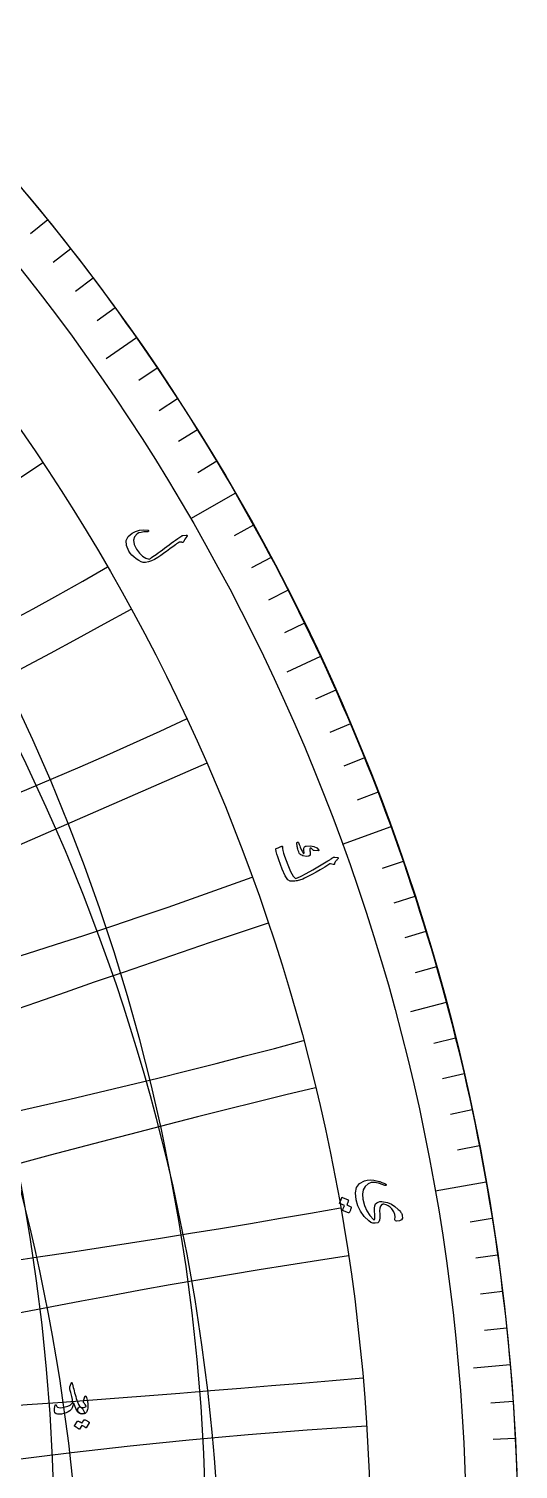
# Model space of a CAD drawing. Header units: millimetres. Extents: x -92 to 92, y -92 to 120.
# Drawn here: x 71.1 to 92.5, y 3.5 to 66.6 of the extents above; entities that cross this region are included whole.
import ezdxf

# ---------------------------------------------------------------- set-up
doc = ezdxf.new("R2010")
doc.units = ezdxf.units.MM
for name, color, linetype in [('CUT_OUTER', 1, 'Continuous'), ('ENGRAVE', 7, 'Continuous'), ('ENGRAVE_FINE', 8, 'Continuous'), ('TEXT', 5, 'Continuous')]:
    doc.layers.add(name, color=color, linetype=linetype)

msp = doc.modelspace()

# ---------------------------------------------------------------- linework, layer by layer
at = {"layer": 'CUT_OUTER'}
msp.add_lwpolyline([(70.778, 59.5544), (71.1421, 59.119), (71.5035, 58.6814), (71.8622, 58.2415), (72.2182, 57.7995), (72.5715, 57.3553), (72.922, 56.9089), (73.2699, 56.4604), (73.6149, 56.0098), (73.9572, 55.557), (74.2967, 55.1022), (74.6334, 54.6453), (74.9673, 54.1863), (75.2984, 53.7253), (75.6266, 53.2623), (75.952, 52.7972), (76.2745, 52.3302), (76.5942, 51.8612), (76.9109, 51.3902), (77.2248, 50.9174), (77.5358, 50.4426), (77.8438, 49.9659), (78.149, 49.4873), (78.4511, 49.0068), (78.7504, 48.5245), (79.0466, 48.0404), (79.3399, 47.5545), (79.6302, 47.0668), (79.9175, 46.5773), (80.2018, 46.0861), (80.483, 45.5931), (80.7613, 45.0984), (81.0365, 44.602), (81.3086, 44.1039), (81.5777, 43.6042), (81.8437, 43.1028), (82.1067, 42.5998), (82.3665, 42.0952), (82.6232, 41.589), (82.8769, 41.0813), (83.1274, 40.572), (83.3748, 40.0612), (83.619, 39.5488), (83.8601, 39.035), (84.098, 38.5197), (84.3328, 38.003), (84.5644, 37.4848), (84.7928, 36.9652), (85.018, 36.4443), (85.24, 35.9219), (85.4589, 35.3982), (85.6744, 34.8732), (85.8868, 34.3468), (86.0959, 33.8192), (86.3018, 33.2903), (86.5045, 32.7601), (86.7039, 32.2287), (86.9, 31.6961), (87.0928, 31.1623), (87.2824, 30.6273), (87.4687, 30.0912), (87.6517, 29.5539), (87.8314, 29.0156), (88.0077, 28.4761), (88.1808, 27.9356), (88.3506, 27.394), (88.517, 26.8513), (88.6801, 26.3077), (88.8398, 25.7631), (88.9962, 25.2175), (89.1493, 24.6709), (89.299, 24.1235), (89.4453, 23.5751), (89.5883, 23.0258), (89.7279, 22.4757), (89.8641, 21.9247), (89.9969, 21.3729), (90.1264, 20.8203), (90.2524, 20.2669), (90.3751, 19.7127), (90.4944, 19.1578), (90.6102, 18.6022), (90.7226, 18.0459), (90.8317, 17.4889), (90.9373, 16.9312), (91.0394, 16.3729), (91.1382, 15.814), (91.2335, 15.2545), (91.3254, 14.6944), (91.4138, 14.1337), (91.4988, 13.5726), (91.5804, 13.0109), (91.6585, 12.4487), (91.7332, 11.8861), (91.8044, 11.323), (91.8721, 10.7595), (91.9364, 10.1956), (91.9972, 9.6313), (92.0546, 9.0666), (92.1085, 8.5016), (92.1589, 7.9363), (92.2059, 7.3706), (92.2494, 6.8047), (92.2894, 6.2386), (92.3259, 5.6722), (92.359, 5.1056), (92.3886, 4.5388), (92.4147, 3.9718), (92.4373, 3.4047)], dxfattribs=at)
at = {"layer": 'ENGRAVE'}
for points in [[(75.7716, 53.0558), (74.4456, 52.1273)], [(80.1073, 46.25), (78.1447, 45.1169)], [(83.8335, 39.0922), (82.3664, 38.4081)], [(-78.8401, -34.4171), (78.8401, 34.4171)], [(86.9216, 31.6369), (84.792, 30.8618)], [(89.3481, 23.9408), (87.7845, 23.5218)], [(91.0947, 16.0625), (88.8629, 15.6689)], [(92.148, 8.0619), (90.5354, 7.9208)]]:
    msp.add_lwpolyline(points, dxfattribs=at)
for radius in [92.5, 90.2338, 86.025, 86.025]:
    msp.add_circle((0, 0), radius, dxfattribs=at)
for centre, radius, start, end in [((-15.1685, 0), 87.3521, 280, 80), ((0, 172.05), 148.9997, 240, 300), ((0, 251.5203), 236.3517, 250, 290), ((0, 495.3982), 487.872, 260, 280)]:
    msp.add_arc(centre, radius, start, end, dxfattribs=at)
at = {"layer": 'ENGRAVE_FINE'}
for points in [[(71.886, 58.2121), (71.1312, 57.6009)], [(72.891, 56.9487), (72.1256, 56.3507)], [(73.8738, 55.6679), (73.0981, 55.0834)], [(74.8341, 54.3701), (74.0483, 53.7992)], [(76.686, 51.7253), (75.8808, 51.1822)], [(77.577, 50.3791), (76.7625, 49.8501)], [(78.4444, 49.0175), (77.6208, 48.5028)], [(79.288, 47.641), (78.4555, 47.1408)], [(80.9023, 44.8449), (80.0528, 44.374)], [(81.6727, 43.4261), (80.8151, 42.9701)], [(82.4181, 41.9941), (81.5527, 41.5532)], [(83.1384, 40.5493), (82.2655, 40.1236)], [(84.503, 37.6231), (83.6157, 37.2281)], [(85.1467, 36.1426), (84.2527, 35.7631)], [(-78.8401, -34.4171), (78.8401, 34.4171)], [(85.7645, 34.6511), (84.864, 34.2873)], [(86.3562, 33.149), (85.4494, 32.801)], [(87.4605, 30.1151), (86.5421, 29.7988)], [(87.9727, 28.5841), (87.049, 28.2839)], [(88.4582, 27.0444), (87.5294, 26.7604)], [(88.9167, 25.4965), (87.9831, 25.2287)], [(89.7524, 22.3778), (88.81, 22.1428)], [(90.1292, 20.808), (89.1829, 20.5895)], [(90.4787, 19.2318), (89.5286, 19.0299)], [(90.8005, 17.6498), (89.8471, 17.4645)], [(91.3612, 14.4702), (90.4019, 14.3183)], [(91.5998, 12.8735), (90.638, 12.7383)], [(91.8105, 11.2729), (90.8465, 11.1545)], [(91.9933, 9.6689), (91.0273, 9.5674)], [(92.2747, 6.4525), (91.3058, 6.3847)], [(92.3732, 4.8411), (91.4033, 4.7902)]]:
    msp.add_lwpolyline(points, dxfattribs=at)
for centre, radius, start, end in [((-7.5262, 0), 86.3536, 275, 85), ((-6.8976, -3.0111), 86.3536, 298.583333, 108.583334), ((-13.9016, -6.0687), 87.3521, 303.583333, 103.583333), ((-198.2001, 454.0221), 487.872, 283.583333, 303.583333), ((-394.8919, 904.5889), 983.2702, 288.5833333, 298.5833333), ((0, 203.5525), 184.4812, 245, 295), ((394.8919, -904.5889), 983.2702, 108.5833333, 118.5833333), ((0, 332.3751), 321.0497, 255, 285), ((198.2001, -454.0221), 487.872, 103.583333, 123.583333), ((132.9774, -304.6148), 321.0497, 98.583333, 128.583333), ((0, 987.0262), 983.2702, 265, 275), ((100.6288, -230.5131), 236.3517, 93.583333, 133.583333)]:
    msp.add_arc(centre, radius, start, end, dxfattribs=at)
at = {"layer": 'TEXT'}
for points in [[(77.9529, 44.4102), (77.964, 44.4101), (77.9735, 44.4073), (77.9814, 44.4017), (77.9877, 44.3933), (77.9913, 44.3834), (77.9911, 44.3732), (77.987, 44.3625), (77.979, 44.3516), (77.9312, 44.2902), (77.8929, 44.232), (77.8641, 44.1769), (77.8447, 44.1249), (77.8366, 44.1082), (77.8228, 44.0969), (77.8032, 44.091), (77.7777, 44.0906), (77.7646, 44.092), (77.7519, 44.0933), (77.7398, 44.0944), (77.7282, 44.0954), (77.7173, 44.0963), (77.7073, 44.0973), (77.6982, 44.0983), (77.6899, 44.0993), (77.6753, 44.1006), (77.6597, 44.0986), (77.6433, 44.0934), (77.626, 44.085), (77.5808, 44.055), (77.5319, 44.0215), (77.4794, 43.9846), (77.4231, 43.9442), (77.3631, 43.9006), (77.2992, 43.8539), (77.2315, 43.8041), (77.1598, 43.7512), (77.089, 43.6973), (77.022, 43.6472), (76.959, 43.601), (76.8999, 43.5585), (76.8446, 43.5197), (76.7931, 43.4841), (76.7453, 43.4517), (76.7014, 43.4227), (76.5679, 43.3424), (76.4333, 43.2808), (76.2977, 43.2379), (76.1609, 43.2135), (76.0718, 43.2146), (75.9756, 43.2399), (75.8724, 43.2892), (75.7622, 43.3626), (75.6558, 43.4494), (75.5657, 43.5364), (75.492, 43.6239), (75.4346, 43.7117), (75.3341, 43.9569), (75.3254, 44.1697), (75.4087, 44.3503), (75.5843, 44.4989), (75.7369, 44.5729), (75.902, 44.6186), (76.0796, 44.636), (76.2697, 44.6249), (76.2817, 44.6226), (76.2909, 44.6181), (76.2972, 44.6116), (76.3007, 44.6029), (76.3024, 44.5925), (76.302, 44.5836), (76.2993, 44.5761), (76.2945, 44.5701), (76.2861, 44.563), (76.277, 44.5581), (76.267, 44.5554), (76.2561, 44.555), (76.0989, 44.5465), (75.9709, 44.5291), (75.8721, 44.5027), (75.8026, 44.4676), (75.6846, 44.3379), (75.6405, 44.1817), (75.6702, 43.9989), (75.7734, 43.7892), (75.8983, 43.6185), (76.0332, 43.4898), (76.1785, 43.4032), (76.3343, 43.3586), (76.3807, 43.3877), (76.4342, 43.423), (76.4948, 43.4643), (76.5626, 43.5117), (76.6376, 43.5655), (76.7198, 43.6259), (76.8093, 43.693), (76.906, 43.7667), (77.0065, 43.8415), (77.1056, 43.9148), (77.2034, 43.9864), (77.2998, 44.0564), (77.3951, 44.1246), (77.4892, 44.1909), (77.5822, 44.2551), (77.674, 44.3173), (77.7602, 44.3812), (77.7711, 44.3867), (77.7818, 44.3908), (77.7925, 44.3934), (77.8031, 44.3946)], [(83.7639, 30.6143), (83.7652, 30.6085), (83.7648, 30.6028), (83.7626, 30.5974), (83.7587, 30.5921), (83.7545, 30.5893), (83.7497, 30.5871), (83.7442, 30.5856), (83.7381, 30.5846), (83.5593, 30.5901), (83.5406, 30.592), (83.5256, 30.5955), (83.5141, 30.6008), (83.5061, 30.6078), (83.4819, 30.6413), (83.4564, 30.668), (83.4297, 30.6879), (83.4017, 30.701), (83.3896, 30.7012), (83.3802, 30.6914), (83.3737, 30.6717), (83.37, 30.6421), (83.3704, 30.6234), (83.3714, 30.6043), (83.3729, 30.5848), (83.375, 30.5648), (83.3778, 30.5442), (83.3812, 30.5229), (83.3853, 30.5007), (83.3902, 30.4777), (83.3866, 30.391), (83.3316, 30.3437), (83.2251, 30.3355), (83.0673, 30.3664), (83.0171, 30.3845), (82.9756, 30.405), (82.9429, 30.4277), (82.9188, 30.4528), (82.9, 30.4832), (82.8805, 30.5276), (82.8604, 30.586), (82.8397, 30.6584), (82.8299, 30.6956), (82.8218, 30.7315), (82.8155, 30.7658), (82.811, 30.7988), (82.8077, 30.8301), (82.8051, 30.8595), (82.8032, 30.8872), (82.8019, 30.9129), (82.8045, 30.9301), (82.8097, 30.9436), (82.8175, 30.9534), (82.8279, 30.9596), (82.8402, 30.9621), (82.8505, 30.9597), (82.8589, 30.9523), (82.8654, 30.94), (82.8835, 30.8999), (82.9033, 30.8541), (82.9247, 30.8026), (82.9478, 30.7454), (82.9908, 30.6387), (83.0283, 30.5568), (83.0603, 30.4998), (83.087, 30.4676), (83.0922, 30.4641), (83.0978, 30.4632), (83.1036, 30.4649), (83.1097, 30.4692), (83.113, 30.4734), (83.1151, 30.4796), (83.116, 30.4879), (83.1157, 30.4983), (83.1048, 30.5917), (83.1018, 30.6314), (83.1038, 30.667), (83.1105, 30.6985), (83.1221, 30.7259), (83.1381, 30.7514), (83.1575, 30.7701), (83.1802, 30.7821), (83.2062, 30.7873), (83.3923, 30.7945), (83.5473, 30.7681), (83.6712, 30.708), (83.7639, 30.6143)], [(84.5946, 30.2332), (84.569, 30.205), (84.5454, 30.1766), (84.5236, 30.148), (84.5038, 30.1193), (84.486, 30.0903), (84.4702, 30.0608), (84.4565, 30.0307), (84.4449, 30.0001), (84.4368, 29.987), (84.4248, 29.9794), (84.4088, 29.9771), (84.3888, 29.9801), (84.281, 30.0027), (84.2695, 30.0045), (84.2601, 30.0054), (84.2526, 30.0053), (84.2472, 30.0042), (84.0253, 29.8698), (83.8242, 29.7501), (83.6438, 29.6452), (83.4841, 29.555), (83.3453, 29.4795), (83.2276, 29.4192), (83.131, 29.3738), (83.0555, 29.3433), (82.9107, 29.2922), (82.8639, 29.2786), (82.8162, 29.2671), (82.7674, 29.2577), (82.7178, 29.2505), (82.667, 29.2456), (82.6152, 29.2432), (82.5623, 29.2433), (82.5083, 29.2459), (82.407, 29.3096), (82.2901, 29.4873), (82.1569, 29.7789), (82.0062, 30.184), (81.9639, 30.3123), (81.9278, 30.4321), (81.8981, 30.5435), (81.8746, 30.6465), (81.8752, 30.6569), (81.8785, 30.6654), (81.8845, 30.672), (81.8934, 30.6768), (81.9373, 30.6963), (81.9775, 30.7137), (82.0137, 30.7291), (82.0462, 30.7424), (82.0752, 30.7538), (82.101, 30.7634), (82.1238, 30.7712), (82.1435, 30.7772), (82.1548, 30.78), (82.1623, 30.7784), (82.166, 30.7725), (82.1659, 30.7622), (82.1707, 30.686), (82.1884, 30.5922), (82.2188, 30.4806), (82.2618, 30.3513), (82.402, 29.9692), (82.5285, 29.6764), (82.6423, 29.473), (82.744, 29.3593), (82.8338, 29.3914), (82.9907, 29.4676), (83.2145, 29.5882), (83.5051, 29.7533), (83.795, 29.9216), (84.0137, 30.0501), (84.1615, 30.1387), (84.2384, 30.1871), (84.2592, 30.2011), (84.2786, 30.2142), (84.2967, 30.2265), (84.3134, 30.2378), (84.3287, 30.2481), (84.3422, 30.2574), (84.354, 30.2656), (84.3641, 30.2729), (84.3867, 30.2869), (84.4098, 30.2961), (84.4335, 30.3003), (84.4577, 30.2997), (84.5902, 30.2826), (84.5995, 30.2806), (84.6063, 30.2773), (84.6106, 30.2727), (84.6125, 30.2668), (84.6112, 30.2583), (84.6078, 30.2498), (84.6022, 30.2415), (84.5946, 30.2332)], [(87.099, 14.4352), (87.1157, 14.5412), (87.0983, 14.6535), (87.0467, 14.7719), (86.9609, 14.8964), (86.8863, 14.9719), (86.8026, 15.0309), (86.7098, 15.0734), (86.6078, 15.0996), (86.5882, 15.1005), (86.5684, 15.0975), (86.5486, 15.0905), (86.5286, 15.0795), (86.4712, 15.0191), (86.4356, 14.9285), (86.4218, 14.8076), (86.4297, 14.6565), (86.4387, 14.5077), (86.4281, 14.3967), (86.3979, 14.3237), (86.3484, 14.2886), (86.236, 14.2671), (86.1319, 14.2725), (86.036, 14.3048), (85.9484, 14.364), (85.753, 14.5652), (85.596, 14.7874), (85.477, 15.0309), (85.3959, 15.2961), (85.3632, 15.5955), (85.4126, 15.8334), (85.5447, 16.01), (85.7597, 16.1253), (85.8844, 16.1531), (86.024, 16.1607), (86.1786, 16.1481), (86.3482, 16.115), (86.3961, 16.1013), (86.4426, 16.0868), (86.4877, 16.0714), (86.5314, 16.0551), (86.5738, 16.0378), (86.6153, 16.0192), (86.6558, 15.9995), (86.6953, 15.9786), (86.7123, 15.9665), (86.7204, 15.9544), (86.7199, 15.9424), (86.7106, 15.9303), (86.6977, 15.9221), (86.6841, 15.9182), (86.6697, 15.9186), (86.6545, 15.9232), (86.427, 16.0123), (86.229, 16.053), (86.0607, 16.0459), (85.9219, 15.9911), (85.7868, 15.8731), (85.704, 15.7217), (85.6733, 15.5367), (85.6943, 15.318), (85.7655, 15.0456), (85.8661, 14.8065), (85.9965, 14.6004), (86.157, 14.4273), (86.1697, 14.4174), (86.1813, 14.4148), (86.1916, 14.4194), (86.2007, 14.4314), (86.2139, 14.4761), (86.2188, 14.5505), (86.2155, 14.6548), (86.2037, 14.7888), (86.1971, 14.9262), (86.2105, 15.0343), (86.2441, 15.1131), (86.2978, 15.1628), (86.3658, 15.1933), (86.4395, 15.2115), (86.5191, 15.2171), (86.6044, 15.2103), (86.7767, 15.1695), (86.941, 15.0995), (87.097, 15.0002), (87.2449, 14.8715), (87.2806, 14.8366), (87.3122, 14.8022), (87.3398, 14.7683), (87.3634, 14.7349), (87.383, 14.7022), (87.3988, 14.6704), (87.4109, 14.6396), (87.4193, 14.6098), (87.428, 14.4893), (87.3885, 14.408), (87.3007, 14.366), (87.1649, 14.3632), (87.1268, 14.3716), (87.1031, 14.3864), (87.0938, 14.4076), (87.099, 14.4352)], [(85.1703, 14.9897), (85.1748, 14.9866), (85.1781, 14.9817), (85.18, 14.975), (85.1807, 14.9665), (85.1746, 14.9346), (85.1671, 14.9035), (85.1583, 14.8732), (85.1482, 14.8436), (85.1365, 14.8145), (85.1233, 14.7857), (85.1083, 14.7573), (85.0917, 14.7291), (85.0862, 14.7233), (85.0798, 14.72), (85.0726, 14.7194), (85.0645, 14.7213), (84.8046, 14.8257), (84.8008, 14.8291), (84.7998, 14.835), (84.8016, 14.8432), (84.806, 14.854), (84.8106, 14.8616), (84.8165, 14.8737), (84.8238, 14.8903), (84.8325, 14.9115), (84.8428, 14.9375), (84.8547, 14.9684), (84.8684, 15.0043), (84.8837, 15.0452), (84.6813, 15.1276), (84.6747, 15.1319), (84.6722, 15.1384), (84.6736, 15.1472), (84.679, 15.1583), (84.6836, 15.1679), (84.6905, 15.1829), (84.6995, 15.2034), (84.7108, 15.2294), (84.7241, 15.2612), (84.7396, 15.2992), (84.757, 15.3435), (84.7765, 15.394), (84.7803, 15.3996), (84.7846, 15.4025), (84.7893, 15.4027), (84.7945, 15.4004), (85.0463, 15.2928), (85.0509, 15.2898), (85.0541, 15.2849), (85.0561, 15.2782), (85.0569, 15.2697), (85.053, 15.2428), (85.0477, 15.2165), (85.0409, 15.1907), (85.0326, 15.1653), (85.023, 15.1406), (85.0122, 15.1164), (85.0004, 15.0929), (84.9875, 15.0699)], [(72.9681, 7.2157), (72.9841, 7.1429), (73.0014, 7.0689), (73.0201, 6.9937), (73.0403, 6.9173), (73.0618, 6.8394), (73.0847, 6.7595), (73.1089, 6.6777), (73.1346, 6.5941), (73.1865, 6.4435), (73.2338, 6.3304), (73.2767, 6.2548), (73.315, 6.2167), (73.3485, 6.1939), (73.3823, 6.1618), (73.4164, 6.1204), (73.451, 6.0696), (73.4836, 6.0066), (73.4926, 5.9593), (73.478, 5.9275), (73.4399, 5.9114), (73.3165, 5.9239), (73.2075, 6.0058), (73.1126, 6.157), (73.0319, 6.3776), (73.0302, 6.3812), (73.0278, 6.3838), (73.0246, 6.3854), (73.0208, 6.3859), (73.0181, 6.3854), (73.0153, 6.3838), (73.0125, 6.3812), (73.0097, 6.3776), (73.0019, 6.3419), (72.9924, 6.3041), (72.9811, 6.2642), (72.9681, 6.2222), (72.9539, 6.1825), (72.939, 6.1494), (72.9234, 6.1228), (72.9071, 6.1029), (72.8484, 6.0517), (72.7752, 6.0064), (72.6875, 5.9671), (72.5852, 5.9336), (72.4811, 5.9088), (72.3909, 5.8982), (72.3146, 5.9019), (72.2522, 5.9197), (72.1987, 5.9645), (72.1745, 6.0432), (72.1793, 6.1559), (72.2133, 6.3027), (72.2166, 6.3075), (72.2209, 6.311), (72.2263, 6.3131), (72.2327, 6.3138), (72.2404, 6.3129), (72.2466, 6.3103), (72.2515, 6.306), (72.2549, 6.2999), (72.2681, 6.2692), (72.2827, 6.2437), (72.2986, 6.2234), (72.316, 6.2083), (72.3701, 6.1882), (72.4436, 6.1834), (72.5366, 6.1938), (72.649, 6.2194), (72.7688, 6.2579), (72.862, 6.3013), (72.9284, 6.3495), (72.9681, 6.4026), (72.9747, 6.4563), (72.9639, 6.5483), (72.9358, 6.6783), (72.8904, 6.8466), (72.8686, 6.9352), (72.8557, 7.0068), (72.8519, 7.0615), (72.8571, 7.0991), (72.9098, 7.249), (72.9156, 7.2647), (72.9216, 7.276), (72.928, 7.2828), (72.9348, 7.285), (72.9431, 7.2807), (72.9515, 7.2677), (72.9598, 7.246), (72.9681, 7.2157)], [(73.5287, 6.3193), (73.5124, 6.3466), (73.4967, 6.37), (73.4818, 6.3896), (73.4676, 6.4054), (73.4574, 6.4189), (73.4517, 6.4345), (73.4504, 6.4522), (73.4537, 6.472), (73.512, 6.6829), (73.5202, 6.7012), (73.5307, 6.7064), (73.5437, 6.6985), (73.5592, 6.6773), (73.5824, 6.6324), (73.6022, 6.5781), (73.6185, 6.5144), (73.6313, 6.4414), (73.6388, 6.3714), (73.6417, 6.3027), (73.6402, 6.2354), (73.6341, 6.1695), (73.6242, 6.1121), (73.6112, 6.0619), (73.5951, 6.0191), (73.5758, 5.9836), (73.5521, 5.9572), (73.5196, 5.9364), (73.4785, 5.9211), (73.4288, 5.9114), (73.3778, 5.9095), (73.3302, 5.9176), (73.2862, 5.9359), (73.2456, 5.9641), (73.2142, 6), (73.1977, 6.0411), (73.1962, 6.0874), (73.2095, 6.139), (73.2309, 6.1811), (73.256, 6.2076), (73.285, 6.2186), (73.3178, 6.2139), (73.3934, 6.1957), (73.4593, 6.1938), (73.5155, 6.2082), (73.562, 6.2389), (73.563, 6.247), (73.5578, 6.2631), (73.5463, 6.2872), (73.5287, 6.3193)], [(73.4787, 5.6533), (73.4822, 5.6568), (73.487, 5.6589), (73.4933, 5.6596), (73.5009, 5.6589), (73.5282, 5.6486), (73.5547, 5.6374), (73.5803, 5.6251), (73.605, 5.6117), (73.629, 5.5971), (73.6525, 5.5812), (73.6755, 5.5638), (73.6979, 5.5451), (73.7023, 5.5394), (73.7042, 5.5333), (73.7037, 5.5269), (73.7007, 5.5201), (73.5675, 5.3092), (73.5639, 5.3065), (73.5585, 5.3065), (73.5514, 5.3092), (73.5425, 5.3148), (73.5365, 5.3199), (73.5266, 5.3269), (73.5129, 5.3358), (73.4954, 5.3467), (73.4739, 5.3596), (73.4482, 5.3748), (73.4184, 5.3922), (73.3844, 5.4119), (73.2789, 5.2482), (73.2741, 5.2431), (73.2678, 5.2419), (73.2602, 5.2445), (73.2512, 5.251), (73.2434, 5.2565), (73.231, 5.2648), (73.2142, 5.2759), (73.1929, 5.2898), (73.1667, 5.3065), (73.1353, 5.3259), (73.0987, 5.3481), (73.0569, 5.3731), (73.0526, 5.3772), (73.0507, 5.3814), (73.0512, 5.3855), (73.0541, 5.3897), (73.1901, 5.5923), (73.1936, 5.5957), (73.1984, 5.5978), (73.2047, 5.5985), (73.2123, 5.5978), (73.2355, 5.5903), (73.2581, 5.5815), (73.2799, 5.5715), (73.3011, 5.5604), (73.3216, 5.5481), (73.3413, 5.535), (73.3604, 5.5211), (73.3788, 5.5063)]]:
    msp.add_lwpolyline(points, close=True, dxfattribs=at)

doc.saveas('drawing.dxf')
